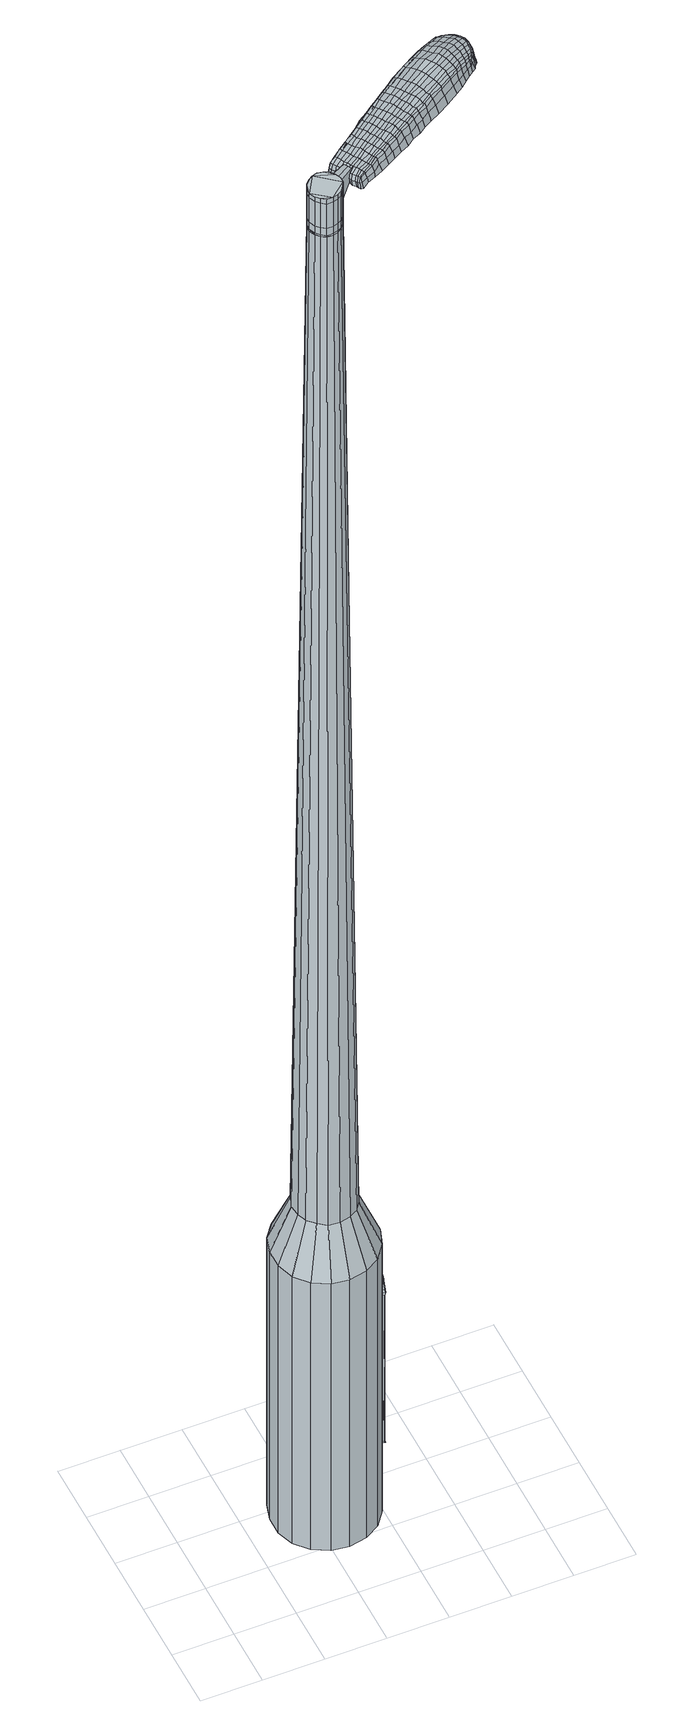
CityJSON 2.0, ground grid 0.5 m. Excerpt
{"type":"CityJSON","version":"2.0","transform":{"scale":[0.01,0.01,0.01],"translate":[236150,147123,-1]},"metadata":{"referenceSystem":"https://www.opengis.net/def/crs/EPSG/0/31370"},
"CityObjects":{
"object1":{"type":"GenericCityObject","attributes":{"cluster":447,"mean_distance_to_centroid":0.295,"new_centroid_x":236151.12,"new_centroid_y":147123.84,"mean_distance_to_camera":11.03,"H1":10.89,"H2":11.03,"Z_final":110.87,"cluster2":-1,"proj_x":236154.11,"proj_y":147128.76,"id_line":53761,"bearing_l":121.26,"distance":5.76,"orientation":"right","G_obj":31.26},"geometry":[{"type":"MultiSurface","lod":"2","boundaries":[[[0,1,2,3]],[[1,4,5,2]],[[4,6,7,5]],[[6,8,9,7]],[[8,10,11,9]],[[10,12,13,11]],[[12,14,15,13]],[[14,16,17,15]],[[16,18,19,17]],[[18,20,21,19]],[[20,22,23,21]],[[22,24,25,23]],[[24,26,27,25]],[[26,28,29,27]],[[28,30,31,29]],[[30,32,33,31]],[[32,34,35,33]],[[34,0,3,35]],[[36,37,38,39]],[[38,40,41,42]],[[41,43,42]],[[42,44,45,46]],[[45,47,46]],[[46,48,49,50]],[[49,51,50]],[[42,46,50,38]],[[50,52,39,38]],[[53,36,39]],[[2,5,7,35]],[[7,9,11,15]],[[11,13,15]],[[15,17,19,23]],[[19,21,23]],[[23,25,27,31]],[[27,29,31]],[[15,23,31,7]],[[31,33,35,7]],[[3,2,35]],[[1,0,54,55]],[[0,34,56,54]],[[34,32,57,56]],[[32,30,58,57]],[[30,28,59,58]],[[28,26,60,59]],[[26,24,61,60]],[[24,22,62,61]],[[22,20,63,62]],[[20,18,64,63]],[[18,16,65,64]],[[16,14,66,65]],[[14,12,67,66]],[[12,10,68,67]],[[10,8,69,68]],[[8,6,70,69]],[[6,4,71,70]],[[4,1,55,71]],[[55,54,72,73]],[[54,56,74,72]],[[56,57,75,74]],[[57,58,76,75]],[[58,59,77,76]],[[59,60,78,77]],[[60,61,79,78]],[[61,62,80,79]],[[62,63,81,80]],[[63,64,82,81]],[[64,65,83,82]],[[65,66,84,83]],[[66,67,85,84]],[[67,68,86,85]],[[68,69,87,86]],[[69,70,88,87]],[[70,71,89,88]],[[71,55,73,89]],[[90,91,92,93]],[[94,95,91,90]],[[96,97,95,94]],[[98,99,97,96]],[[100,101,99,98]],[[78,102,101,100]],[[103,104,102,78]],[[105,106,104,103]],[[107,108,106,105]],[[109,110,108,107]],[[83,111,110,109]],[[112,113,111,83]],[[85,114,113,112]],[[86,115,114,85]],[[116,117,115,86]],[[88,118,117,116]],[[119,120,118,88]],[[93,92,120,119]],[[121,122,123,124]],[[125,121,124,126]],[[127,125,126,128]],[[129,127,128,130]],[[131,129,130,132]],[[133,131,132,134]],[[135,133,134,136]],[[137,135,136,138]],[[139,137,138,140]],[[141,139,140,142]],[[143,141,142,144]],[[145,143,144,146]],[[147,145,146,148]],[[149,147,148,150]],[[151,149,150,152]],[[153,151,152,154]],[[73,72,90,93]],[[72,74,94,90]],[[74,75,96,94]],[[75,76,98,96]],[[76,77,100,98]],[[77,78,100]],[[79,103,78]],[[79,80,105,103]],[[80,81,107,105]],[[81,82,109,107]],[[82,83,109]],[[84,112,83]],[[84,85,112]],[[87,116,86]],[[87,88,116]],[[89,119,88]],[[89,73,93,119]],[[155,156,92,91]],[[156,157,120,92]],[[157,118,120]],[[158,117,118]],[[158,115,117]],[[159,113,114]],[[159,111,113]],[[160,110,111]],[[160,161,108,110]],[[161,162,106,108]],[[162,163,104,106]],[[163,102,104]],[[164,101,102]],[[164,165,99,101]],[[165,166,97,99]],[[166,167,95,97]],[[167,155,91,95]],[[39,52,153,168]],[[156,155,169,154]],[[53,39,168,122]],[[155,167,123,169]],[[36,53,122,121]],[[167,166,124,123]],[[37,36,121,125]],[[166,165,126,124]],[[38,37,125,127]],[[165,164,128,126]],[[40,38,127,129]],[[164,102,130,128]],[[41,40,129,131]],[[102,163,132,130]],[[43,41,131,133]],[[163,162,134,132]],[[42,43,133,135]],[[162,161,136,134]],[[44,42,135,137]],[[161,160,138,136]],[[45,44,137,139]],[[160,111,140,138]],[[47,45,139,141]],[[111,159,142,140]],[[46,47,141,143]],[[159,114,144,142]],[[48,46,143,145]],[[114,115,146,144]],[[49,48,145,147]],[[115,158,148,146]],[[51,49,147,149]],[[158,118,150,148]],[[50,51,149,151]],[[118,157,152,150]],[[52,50,151,153]],[[157,156,154,152]],[[153,154,170,171]],[[154,169,172,170]],[[169,123,173,172]],[[123,122,174,173]],[[122,168,175,174]],[[168,153,171,175]],[[176,177,178,179]],[[180,176,179,181]],[[176,180,182,183]],[[177,176,183,184]],[[185,186,187,188]],[[189,185,188,190]],[[185,189,191,192]],[[186,185,192,193]],[[194,195,196,197]],[[198,194,197,199]],[[194,198,200,201]],[[195,194,201,202]],[[203,204,205,206]],[[207,203,206,208]],[[203,207,209,210]],[[204,203,210,211]],[[212,213,214,215]],[[216,212,215,217]],[[212,216,218,219]],[[213,212,219,220]],[[221,222,223,224]],[[225,221,224,226]],[[221,225,227,228]],[[222,221,228,229]],[[230,231,232,233]],[[222,230,233,223]],[[230,222,229,234]],[[231,230,234,235]],[[236,237,238,239]],[[231,236,239,232]],[[236,231,235,240]],[[237,236,240,241]],[[242,180,181,243]],[[237,242,243,238]],[[242,237,241,244]],[[180,242,244,182]],[[245,246,247,248]],[[249,245,248,250]],[[245,249,251,252]],[[246,245,252,253]],[[254,255,256,257]],[[246,254,257,247]],[[254,246,253,258]],[[255,254,258,259]],[[260,261,262,263]],[[255,260,263,256]],[[260,255,259,264]],[[261,260,264,265]],[[266,267,268,269]],[[261,266,269,262]],[[266,261,265,270]],[[267,266,270,271]],[[272,177,184,273]],[[267,272,273,268]],[[272,267,271,274]],[[177,272,274,178]],[[275,276,277,278]],[[279,275,278,280]],[[275,279,281,282]],[[276,275,282,283]],[[284,285,286,287]],[[276,284,287,277]],[[284,276,283,288]],[[285,284,288,289]],[[290,291,292,293]],[[285,290,293,286]],[[290,285,289,294]],[[291,290,294,295]],[[296,189,190,297]],[[291,296,297,292]],[[296,291,295,298]],[[189,296,298,191]],[[299,300,301,302]],[[303,299,302,304]],[[299,303,305,306]],[[300,299,306,307]],[[308,309,310,311]],[[300,308,311,301]],[[308,300,307,312]],[[309,308,312,313]],[[314,315,316,317]],[[309,314,317,310]],[[314,309,313,318]],[[315,314,318,319]],[[320,321,322,323]],[[315,320,323,316]],[[320,315,319,324]],[[321,320,324,325]],[[326,186,193,327]],[[321,326,327,322]],[[326,321,325,328]],[[186,326,328,187]],[[329,215,214,330]],[[331,329,330,332]],[[329,331,333,334]],[[215,329,334,217]],[[335,331,332,336]],[[337,335,336,338]],[[335,337,339,340]],[[331,335,340,333]],[[341,337,338,342]],[[343,341,342,344]],[[341,343,345,346]],[[337,341,346,339]],[[347,343,344,348]],[[349,347,348,350]],[[347,349,351,352]],[[343,347,352,345]],[[353,349,350,354]],[[204,353,354,205]],[[353,204,211,355]],[[349,353,355,351]],[[356,357,202,201]],[[358,356,201,200]],[[356,358,359,360]],[[357,356,360,361]],[[362,363,361,360]],[[364,362,360,359]],[[362,364,365,366]],[[363,362,366,367]],[[368,369,367,366]],[[370,368,366,365]],[[368,370,371,372]],[[369,368,372,373]],[[374,375,373,372]],[[376,374,372,371]],[[374,376,209,207]],[[375,374,207,208]],[[377,378,379,380]],[[279,377,380,281]],[[377,279,280,381]],[[378,377,381,382]],[[383,198,199,384]],[[378,383,384,379]],[[383,378,382,385]],[[198,383,385,200]],[[386,387,388,389]],[[225,386,389,227]],[[386,225,226,390]],[[387,386,390,391]],[[392,393,394,395]],[[387,392,395,388]],[[392,387,391,396]],[[393,392,396,397]],[[398,195,202,399]],[[393,398,399,394]],[[398,393,397,400]],[[195,398,400,196]],[[401,402,403,404]],[[183,401,404,184]],[[401,183,182,405]],[[402,401,405,406]],[[407,408,409,410]],[[402,407,410,403]],[[407,402,406,411]],[[408,407,411,412]],[[413,206,205,414]],[[408,413,414,409]],[[413,408,412,415]],[[206,413,415,208]],[[416,417,418,419]],[[188,416,419,190]],[[416,188,187,420]],[[417,416,420,421]],[[422,210,209,423]],[[417,422,423,418]],[[422,417,421,424]],[[210,422,424,211]],[[425,426,427,428]],[[303,425,428,305]],[[425,303,304,429]],[[426,425,429,430]],[[431,216,217,432]],[[426,431,432,427]],[[431,426,430,433]],[[216,431,433,218]],[[434,435,436,437]],[[249,434,437,251]],[[434,249,250,438]],[[435,434,438,439]],[[440,441,442,443]],[[435,440,443,436]],[[440,435,439,444]],[[441,440,444,445]],[[446,213,220,447]],[[441,446,447,442]],[[446,441,445,448]],[[213,446,448,214]],[[449,450,439,438]],[[248,449,438,250]],[[449,248,247,451]],[[450,449,451,452]],[[453,454,445,444]],[[450,453,444,439]],[[453,450,452,455]],[[454,453,455,456]],[[457,330,214,448]],[[454,457,448,445]],[[457,454,456,458]],[[330,457,458,332]],[[459,460,461,462]],[[306,459,462,307]],[[459,306,305,428]],[[460,459,428,427]],[[463,334,333,464]],[[460,463,464,461]],[[463,460,427,432]],[[334,463,432,217]],[[465,466,452,451]],[[257,465,451,247]],[[465,257,256,467]],[[466,465,467,468]],[[469,470,456,455]],[[466,469,455,452]],[[469,466,468,471]],[[470,469,471,472]],[[473,336,332,458]],[[470,473,458,456]],[[473,470,472,474]],[[336,473,474,338]],[[475,476,477,478]],[[312,475,478,313]],[[475,312,307,462]],[[476,475,462,461]],[[479,340,339,480]],[[476,479,480,477]],[[479,476,461,464]],[[340,479,464,333]],[[481,482,468,467]],[[263,481,467,256]],[[481,263,262,483]],[[482,481,483,484]],[[485,486,472,471]],[[482,485,471,468]],[[485,482,484,487]],[[486,485,487,488]],[[489,342,338,474]],[[486,489,474,472]],[[489,486,488,490]],[[342,489,490,344]],[[491,492,493,494]],[[318,491,494,319]],[[491,318,313,478]],[[492,491,478,477]],[[495,346,345,496]],[[492,495,496,493]],[[495,492,477,480]],[[346,495,480,339]],[[497,498,484,483]],[[269,497,483,262]],[[497,269,268,499]],[[498,497,499,500]],[[501,502,488,487]],[[498,501,487,484]],[[501,498,500,503]],[[502,501,503,504]],[[505,348,344,490]],[[502,505,490,488]],[[505,502,504,506]],[[348,505,506,350]],[[507,508,509,510]],[[324,507,510,325]],[[507,324,319,494]],[[508,507,494,493]],[[511,352,351,512]],[[508,511,512,509]],[[511,508,493,496]],[[352,511,496,345]],[[513,514,500,499]],[[273,513,499,268]],[[513,273,184,404]],[[514,513,404,403]],[[515,516,504,503]],[[514,515,503,500]],[[515,514,403,410]],[[516,515,410,409]],[[517,354,350,506]],[[516,517,506,504]],[[517,516,409,414]],[[354,517,414,205]],[[518,519,421,420]],[[328,518,420,187]],[[518,328,325,510]],[[519,518,510,509]],[[520,355,211,424]],[[519,520,424,421]],[[520,519,509,512]],[[355,520,512,351]],[[521,522,382,381]],[[278,521,381,280]],[[521,278,277,523]],[[522,521,523,524]],[[525,358,200,385]],[[522,525,385,382]],[[525,522,524,526]],[[358,525,526,359]],[[527,528,529,530]],[[228,527,530,229]],[[527,228,227,389]],[[528,527,389,388]],[[531,532,533,534]],[[528,531,534,529]],[[531,528,388,395]],[[532,531,395,394]],[[535,357,361,536]],[[532,535,536,533]],[[535,532,394,399]],[[357,535,399,202]],[[537,538,524,523]],[[287,537,523,277]],[[537,287,286,539]],[[538,537,539,540]],[[541,364,359,526]],[[538,541,526,524]],[[541,538,540,542]],[[364,541,542,365]],[[543,544,545,546]],[[234,543,546,235]],[[543,234,229,530]],[[544,543,530,529]],[[547,548,549,550]],[[544,547,550,545]],[[547,544,529,534]],[[548,547,534,533]],[[551,363,367,552]],[[548,551,552,549]],[[551,548,533,536]],[[363,551,536,361]],[[553,554,540,539]],[[293,553,539,286]],[[553,293,292,555]],[[554,553,555,556]],[[557,370,365,542]],[[554,557,542,540]],[[557,554,556,558]],[[370,557,558,371]],[[559,560,561,562]],[[240,559,562,241]],[[559,240,235,546]],[[560,559,546,545]],[[563,564,565,566]],[[560,563,566,561]],[[563,560,545,550]],[[564,563,550,549]],[[567,369,373,568]],[[564,567,568,565]],[[567,564,549,552]],[[369,567,552,367]],[[569,570,556,555]],[[297,569,555,292]],[[569,297,190,419]],[[570,569,419,418]],[[571,376,371,558]],[[570,571,558,556]],[[571,570,418,423]],[[376,571,423,209]],[[572,573,406,405]],[[244,572,405,182]],[[572,244,241,562]],[[573,572,562,561]],[[574,575,412,411]],[[573,574,411,406]],[[574,573,561,566]],[[575,574,566,565]],[[576,375,208,415]],[[575,576,415,412]],[[576,575,565,568]],[[375,576,568,373]],[[577,578,579,580]],[[580,579,581,582]],[[583,581,579,584]],[[584,579,578,585]],[[586,587,588,589]],[[589,588,590,591]],[[592,590,588,593]],[[593,588,587,594]],[[595,596,597,598]],[[598,597,599,600]],[[601,599,597,602]],[[602,597,596,603]],[[604,605,606,607]],[[607,606,608,609]],[[610,608,606,611]],[[611,606,605,612]],[[613,614,615,616]],[[616,615,617,618]],[[619,617,615,620]],[[620,615,614,621]],[[622,623,624,625]],[[625,624,626,627]],[[628,626,624,629]],[[629,624,623,630]],[[631,632,633,634]],[[634,633,623,622]],[[630,623,633,635]],[[635,633,632,636]],[[637,638,639,640]],[[640,639,632,631]],[[636,632,639,641]],[[641,639,638,642]],[[582,581,643,644]],[[644,643,638,637]],[[642,638,643,645]],[[645,643,581,583]],[[646,647,648,649]],[[649,648,650,651]],[[652,650,648,653]],[[653,648,647,654]],[[655,656,657,658]],[[658,657,647,646]],[[654,647,657,659]],[[659,657,656,660]],[[661,662,663,664]],[[664,663,656,655]],[[660,656,663,665]],[[665,663,662,666]],[[667,668,669,670]],[[670,669,662,661]],[[666,662,669,671]],[[671,669,668,672]],[[585,578,673,674]],[[674,673,668,667]],[[672,668,673,675]],[[675,673,578,577]],[[676,677,678,679]],[[679,678,680,681]],[[682,680,678,683]],[[683,678,677,684]],[[685,686,687,688]],[[688,687,677,676]],[[684,677,687,689]],[[689,687,686,690]],[[691,692,693,694]],[[694,693,686,685]],[[690,686,693,695]],[[695,693,692,696]],[[591,590,697,698]],[[698,697,692,691]],[[696,692,697,699]],[[699,697,590,592]],[[700,701,702,703]],[[703,702,704,705]],[[706,704,702,707]],[[707,702,701,708]],[[709,710,711,712]],[[712,711,701,700]],[[708,701,711,713]],[[713,711,710,714]],[[715,716,717,718]],[[718,717,710,709]],[[714,710,717,719]],[[719,717,716,720]],[[721,722,723,724]],[[724,723,716,715]],[[720,716,723,725]],[[725,723,722,726]],[[594,587,727,728]],[[728,727,722,721]],[[726,722,727,729]],[[729,727,587,586]],[[613,616,730,731]],[[731,730,732,733]],[[734,732,730,174]],[[174,730,616,618]],[[733,732,735,736]],[[736,735,737,738]],[[739,737,735,740]],[[740,735,732,734]],[[738,737,741,742]],[[742,741,743,744]],[[745,743,741,746]],[[746,741,737,739]],[[744,743,747,748]],[[748,747,749,750]],[[751,749,747,752]],[[752,747,743,745]],[[750,749,753,754]],[[754,753,605,604]],[[612,605,753,755]],[[755,753,749,751]],[[603,756,757,602]],[[602,757,758,601]],[[759,758,757,760]],[[760,757,756,761]],[[761,762,763,760]],[[760,763,764,759]],[[765,764,763,766]],[[766,763,762,767]],[[767,768,769,766]],[[766,769,770,765]],[[771,770,769,772]],[[772,769,768,773]],[[773,774,775,772]],[[772,775,776,771]],[[610,776,775,608]],[[608,775,774,609]],[[777,778,779,780]],[[780,779,680,682]],[[681,680,779,781]],[[781,779,778,782]],[[600,599,783,784]],[[784,783,778,777]],[[782,778,783,785]],[[785,783,599,601]],[[786,787,788,789]],[[789,788,626,628]],[[627,626,788,790]],[[790,788,787,791]],[[792,793,794,795]],[[795,794,787,786]],[[791,787,794,796]],[[796,794,793,797]],[[603,596,798,799]],[[799,798,793,792]],[[797,793,798,800]],[[800,798,596,595]],[[801,802,803,804]],[[804,803,584,585]],[[583,584,803,805]],[[805,803,802,806]],[[807,808,809,810]],[[810,809,802,801]],[[806,802,809,811]],[[811,809,808,812]],[[604,607,813,814]],[[814,813,808,807]],[[812,808,813,815]],[[815,813,607,609]],[[816,817,818,819]],[[819,818,589,591]],[[586,589,818,820]],[[820,818,817,821]],[[610,611,822,823]],[[823,822,817,816]],[[821,817,822,824]],[[824,822,611,612]],[[825,826,827,828]],[[828,827,704,706]],[[705,704,827,829]],[[829,827,826,830]],[[618,617,831,832]],[[832,831,826,825]],[[830,826,831,833]],[[833,831,617,619]],[[834,835,836,837]],[[837,836,650,652]],[[651,650,836,838]],[[838,836,835,839]],[[840,841,842,843]],[[843,842,835,834]],[[839,835,842,844]],[[844,842,841,845]],[[621,614,846,847]],[[847,846,841,840]],[[845,841,846,848]],[[848,846,614,613]],[[839,849,838]],[[838,849,649,651]],[[646,649,849,850]],[[850,849,851]],[[845,852,853,844]],[[844,853,849,839]],[[851,849,853,854]],[[854,853,852,855]],[[613,731,171,848]],[[848,171,852,845]],[[855,852,171,856]],[[856,171,731,733]],[[857,858,859,860]],[[860,859,707,708]],[[706,707,859,828]],[[828,859,858,825]],[[734,174,861,862]],[[862,861,858,857]],[[825,858,861,832]],[[832,861,174,618]],[[851,863,864,850]],[[850,864,658,646]],[[655,658,864,865]],[[865,864,863,866]],[[855,867,868,854]],[[854,868,863,851]],[[866,863,868,869]],[[869,868,867,870]],[[733,736,871,856]],[[856,871,867,855]],[[870,867,871,872]],[[872,871,736,738]],[[873,874,875,876]],[[876,875,713,714]],[[708,713,875,860]],[[860,875,874,857]],[[739,740,877,878]],[[878,877,874,873]],[[857,874,877,862]],[[862,877,740,734]],[[866,879,880,865]],[[865,880,664,655]],[[661,664,880,881]],[[881,880,879,882]],[[870,883,884,869]],[[869,884,879,866]],[[882,879,884,885]],[[885,884,883,886]],[[738,742,887,872]],[[872,887,883,870]],[[886,883,887,888]],[[888,887,742,744]],[[889,890,891,892]],[[892,891,719,720]],[[714,719,891,876]],[[876,891,890,873]],[[745,746,893,894]],[[894,893,890,889]],[[873,890,893,878]],[[878,893,746,739]],[[882,895,896,881]],[[881,896,670,661]],[[667,670,896,897]],[[897,896,895,898]],[[886,899,900,885]],[[885,900,895,882]],[[898,895,900,901]],[[901,900,899,902]],[[744,748,903,888]],[[888,903,899,886]],[[902,899,903,904]],[[904,903,748,750]],[[905,906,907,908]],[[908,907,725,726]],[[720,725,907,892]],[[892,907,906,889]],[[751,752,909,910]],[[910,909,906,905]],[[889,906,909,894]],[[894,909,752,745]],[[898,911,912,897]],[[897,912,674,667]],[[585,674,912,804]],[[804,912,911,801]],[[902,913,914,901]],[[901,914,911,898]],[[801,911,914,810]],[[810,914,913,807]],[[750,754,915,904]],[[904,915,913,902]],[[807,913,915,814]],[[814,915,754,604]],[[821,916,917,820]],[[820,917,729,586]],[[726,729,917,908]],[[908,917,916,905]],[[612,755,918,824]],[[824,918,916,821]],[[905,916,918,910]],[[910,918,755,751]],[[782,919,920,781]],[[781,920,679,681]],[[676,679,920,921]],[[921,920,919,922]],[[601,758,923,785]],[[785,923,919,782]],[[922,919,923,924]],[[924,923,758,759]],[[925,926,927,928]],[[928,927,629,630]],[[628,629,927,789]],[[789,927,926,786]],[[929,930,931,932]],[[932,931,926,925]],[[786,926,931,795]],[[795,931,930,792]],[[761,756,933,934]],[[934,933,930,929]],[[792,930,933,799]],[[799,933,756,603]],[[922,935,936,921]],[[921,936,688,676]],[[685,688,936,937]],[[937,936,935,938]],[[759,764,939,924]],[[924,939,935,922]],[[938,935,939,940]],[[940,939,764,765]],[[941,942,943,944]],[[944,943,635,636]],[[630,635,943,928]],[[928,943,942,925]],[[945,946,947,948]],[[948,947,942,941]],[[925,942,947,932]],[[932,947,946,929]],[[767,762,949,950]],[[950,949,946,945]],[[929,946,949,934]],[[934,949,762,761]],[[938,951,952,937]],[[937,952,694,685]],[[691,694,952,953]],[[953,952,951,954]],[[765,770,955,940]],[[940,955,951,938]],[[954,951,955,956]],[[956,955,770,771]],[[957,958,959,960]],[[960,959,641,642]],[[636,641,959,944]],[[944,959,958,941]],[[961,962,963,964]],[[964,963,958,957]],[[941,958,963,948]],[[948,963,962,945]],[[773,768,965,966]],[[966,965,962,961]],[[945,962,965,950]],[[950,965,768,767]],[[954,967,968,953]],[[953,968,698,691]],[[591,698,968,819]],[[819,968,967,816]],[[771,776,969,956]],[[956,969,967,954]],[[816,967,969,823]],[[823,969,776,610]],[[806,970,971,805]],[[805,971,645,583]],[[642,645,971,960]],[[960,971,970,957]],[[812,972,973,811]],[[811,973,970,806]],[[957,970,973,964]],[[964,973,972,961]],[[609,774,974,815]],[[815,974,972,812]],[[961,972,974,966]],[[966,974,774,773]],[[577,580,179,178]],[[580,582,181,179]],[[592,593,192,191]],[[593,594,193,192]],[[595,598,197,196]],[[598,600,199,197]],[[619,620,219,218]],[[620,621,220,219]],[[622,625,224,223]],[[625,627,226,224]],[[631,634,233,232]],[[634,622,223,233]],[[637,640,239,238]],[[640,631,232,239]],[[582,644,243,181]],[[644,637,238,243]],[[652,653,252,251]],[[653,654,253,252]],[[654,659,258,253]],[[659,660,259,258]],[[660,665,264,259]],[[665,666,265,264]],[[666,671,270,265]],[[671,672,271,270]],[[672,675,274,271]],[[675,577,178,274]],[[682,683,282,281]],[[683,684,283,282]],[[684,689,288,283]],[[689,690,289,288]],[[690,695,294,289]],[[695,696,295,294]],[[696,699,298,295]],[[699,592,191,298]],[[700,703,302,301]],[[703,705,304,302]],[[709,712,311,310]],[[712,700,301,311]],[[715,718,317,316]],[[718,709,310,317]],[[721,724,323,322]],[[724,715,316,323]],[[594,728,327,193]],[[728,721,322,327]],[[777,780,380,379]],[[780,682,281,380]],[[600,784,384,199]],[[784,777,379,384]],[[627,790,390,226]],[[790,791,391,390]],[[791,796,396,391]],[[796,797,397,396]],[[797,800,400,397]],[[800,595,196,400]],[[705,829,429,304]],[[829,830,430,429]],[[830,833,433,430]],[[833,619,218,433]],[[834,837,437,436]],[[837,652,251,437]],[[840,843,443,442]],[[843,834,436,443]],[[621,847,447,220]],[[847,840,442,447]],[[975,976,977,978]],[[979,980,978,977]],[[981,982,983,984]],[[985,986,987,988]],[[976,989,990,977]],[[991,979,977,990]],[[992,981,984,993]],[[994,995,986,985]],[[989,996,997,990]],[[997,998,991,990]],[[999,992,993,1000]],[[1001,995,994,1002]],[[996,1003,1004,997]],[[1004,1005,998,997]],[[1006,999,1000,1007]],[[1008,1001,1002,1009]],[[1010,1011,1012,1013]],[[1014,1015,1011,1010]],[[1014,1016,1017,1015]],[[1016,1018,1019,1017]],[[1020,1021,1022,1023]],[[1024,1025,1021,1020]],[[1026,1027,1025,1024]],[[1028,1029,1027,1026]],[[1023,1012,1011,1020]],[[1020,1011,1015,1024]],[[1015,1017,1026,1024]],[[1017,1019,1028,1026]],[[984,983,980,979]],[[993,984,979,991]],[[998,1000,993,991]],[[1005,1007,1000,998]],[[985,988,982,981]],[[994,985,981,992]],[[1002,994,992,999]],[[1009,1002,999,1006]],[[986,1010,1013,987]],[[995,1014,1010,986]],[[1016,1014,995,1001]],[[1018,1016,1001,1008]],[[1030,1031,1032,1033]],[[1032,1034,1035,1036]],[[1032,1036,1037,1038]],[[1032,1038,1033]],[[1039,1030,1033,1040]],[[1041,1040,1033,1042]],[[1043,1042,1033]],[[1044,1032,1031,1045]],[[1046,1044,1045,1047]],[[1048,1046,1047,1049]],[[1050,1048,1049,1051]],[[1052,1050,1051,1053]],[[1053,1054,1055,1056]],[[1053,1056,1057,1058]],[[1053,1058,1059,1060]],[[1059,1061,1062,1063]],[[1059,1063,1064,1065]],[[1059,1065,1060]],[[1053,1060,1052]],[[1066,1067,1031,1030]],[[1068,1069,1034,1032]],[[1070,1071,1043,1033]],[[1067,1072,1045,1031]],[[1073,1068,1032,1044]],[[1072,1074,1047,1045]],[[1075,1073,1044,1046]],[[1074,1076,1049,1047]],[[1077,1075,1046,1048]],[[1076,1078,1051,1049]],[[1079,1077,1048,1050]],[[1078,1080,1053,1051]],[[1081,1079,1050,1052]],[[1080,1082,1054,1053]],[[1083,1084,1061,1059]],[[1085,1081,1052,1060]],[[1055,1054,1082,1086]],[[1056,1055,1086,1087]],[[1057,1056,1087,1088]],[[1058,1057,1088,1089]],[[1059,1058,1089,1083]],[[1090,1066,1030,1039]],[[1091,1090,1039,1040]],[[1092,1091,1040,1041]],[[1093,1092,1041,1042]],[[1071,1093,1042,1043]],[[1035,1034,1069,1094]],[[1062,1061,1084,1095]],[[1036,1035,1094,1096]],[[1037,1036,1096,1097]],[[1038,1037,1097,1098]],[[1033,1038,1098,1070]],[[1063,1062,1095,1099]],[[1064,1063,1099,1100]],[[1065,1064,1100,1101]],[[1060,1065,1101,1085]]]}]}
},
"vertices":[
[149,108,384],[154,94,384],[154,94,96],[149,108,96],[154,80,384],[154,80,96],[149,66,384],[149,66,96],[140,54,384],[140,54,96],[128,47,384],[128,47,96],[113,44,384],[113,44,96],[99,46,384],[99,46,96],[86,53,384],[86,53,96],[76,64,384],[76,64,96],[71,78,384],[71,78,96],[71,93,384],[71,93,96],[75,107,384],[75,107,96],[84,118,384],[84,118,96],[97,126,384],[97,126,96],[111,129,384],[111,129,96],[126,126,384],[126,126,96],[139,119,384],[139,119,96],[117,99,1524],[112,100,1524],[108,99,1524],[124,93,1524],[104,96,1524],[101,93,1524],[99,84,1524],[99,88,1524],[101,79,1524],[104,76,1524],[113,73,1524],[108,73,1524],[117,74,1524],[121,76,1524],[126,84,1524],[124,80,1524],[126,89,1524],[121,97,1524],[134,99,429],[137,91,429],[128,106,429],[120,110,429],[112,111,429],[103,110,429],[96,105,429],[90,98,429],[87,90,429],[88,81,429],[91,73,429],[97,67,429],[104,62,429],[113,61,429],[122,63,429],[129,67,429],[134,74,429],[137,82,429],[124,93,1483],[126,89,1483],[121,97,1483],[117,99,1483],[112,100,1483],[108,99,1483],[104,96,1483],[101,93,1483],[99,88,1483],[99,84,1483],[101,79,1483],[104,76,1483],[108,73,1483],[113,73,1483],[117,74,1483],[121,76,1483],[124,80,1483],[126,84,1483],[123,93,1483],[123,93,1485],[125,89,1485],[125,89,1483],[120,96,1483],[120,96,1485],[117,98,1483],[117,98,1485],[112,99,1483],[112,99,1485],[108,98,1483],[108,98,1485],[104,96,1485],[101,92,1483],[101,92,1485],[100,88,1483],[100,88,1485],[100,84,1483],[100,84,1485],[101,80,1483],[101,80,1485],[104,76,1485],[108,74,1483],[108,74,1485],[113,73,1485],[117,74,1485],[121,77,1483],[121,77,1485],[124,80,1485],[125,84,1483],[125,84,1485],[117,99,1519],[121,97,1519],[121,97,1493],[117,99,1493],[112,100,1519],[112,100,1493],[108,99,1519],[108,99,1493],[104,96,1519],[104,96,1493],[101,93,1519],[101,93,1493],[99,88,1519],[99,88,1493],[99,84,1519],[99,84,1493],[101,79,1519],[101,79,1493],[104,76,1519],[104,76,1493],[108,73,1519],[108,73,1493],[113,73,1519],[113,73,1493],[117,74,1519],[117,74,1493],[121,76,1519],[121,76,1493],[124,80,1519],[124,80,1493],[126,84,1519],[126,84,1493],[126,89,1519],[126,89,1493],[124,93,1485],[126,89,1485],[126,84,1485],[121,76,1485],[108,73,1485],[101,79,1485],[99,84,1485],[99,88,1485],[101,93,1485],[108,99,1485],[112,100,1485],[117,99,1485],[121,97,1485],[124,93,1519],[124,93,1493],[142,100,1513],[142,100,1518],[140,103,1513],[138,106,1513],[138,106,1518],[140,103,1518],[213,125,1519],[207,121,1518],[209,121,1509],[215,124,1510],[221,129,1519],[223,128,1510],[219,130,1526],[212,125,1525],[205,122,1525],[194,158,1519],[188,154,1518],[188,152,1525],[194,156,1525],[201,162,1519],[201,161,1526],[201,164,1510],[194,160,1510],[188,156,1509],[265,181,1519],[267,178,1519],[268,178,1513],[266,181,1513],[262,184,1519],[263,184,1513],[261,183,1524],[264,180,1524],[266,177,1524],[202,142,1530],[196,138,1529],[197,136,1529],[204,139,1530],[210,147,1531],[212,144,1531],[208,150,1530],[200,145,1530],[194,142,1529],[133,100,1512],[135,98,1512],[136,99,1517],[134,101,1517],[132,103,1512],[133,103,1517],[132,103,1506],[134,101,1506],[135,98,1506],[263,157,1519],[261,154,1519],[262,154,1512],[265,156,1512],[265,158,1518],[266,158,1512],[264,159,1522],[262,157,1523],[260,155,1524],[257,152,1519],[252,148,1519],[254,148,1512],[258,151,1512],[256,152,1524],[251,149,1525],[247,145,1519],[241,141,1519],[243,140,1511],[249,144,1511],[246,146,1526],[239,142,1526],[231,135,1519],[233,134,1510],[229,136,1526],[148,90,1513],[155,93,1513],[154,94,1518],[147,91,1517],[143,88,1512],[143,89,1516],[144,87,1506],[149,90,1507],[156,93,1507],[161,97,1514],[168,100,1515],[167,101,1520],[160,98,1519],[163,96,1507],[170,100,1507],[175,104,1515],[181,107,1516],[180,108,1522],[173,105,1521],[176,103,1508],[183,107,1508],[188,111,1517],[194,114,1517],[193,115,1524],[186,112,1523],[190,110,1508],[196,114,1509],[201,118,1518],[199,119,1524],[203,117,1509],[245,187,1519],[242,186,1519],[243,185,1524],[246,186,1523],[248,188,1518],[248,187,1522],[248,190,1512],[246,189,1512],[242,188,1512],[238,184,1519],[233,181,1519],[233,180,1525],[238,183,1524],[238,186,1512],[233,183,1512],[228,179,1519],[221,175,1519],[221,173,1526],[228,177,1526],[228,180,1511],[221,177,1511],[211,169,1519],[211,167,1526],[211,171,1510],[133,116,1513],[139,120,1513],[139,122,1507],[133,117,1507],[128,112,1512],[128,114,1506],[129,112,1516],[133,115,1517],[139,119,1518],[145,125,1514],[151,129,1515],[151,130,1507],[145,126,1507],[145,123,1519],[151,127,1520],[157,133,1515],[163,137,1516],[164,139,1508],[158,135,1508],[157,131,1521],[163,136,1522],[170,141,1517],[176,146,1517],[176,148,1509],[170,143,1508],[170,140,1523],[176,144,1524],[182,150,1518],[182,152,1509],[182,148,1524],[139,104,1519],[140,101,1519],[145,107,1520],[147,105,1520],[144,110,1520],[137,106,1519],[152,111,1522],[153,109,1522],[158,115,1523],[159,113,1523],[156,118,1523],[150,114,1521],[164,119,1524],[166,117,1524],[171,123,1525],[172,120,1525],[169,126,1525],[163,122,1524],[177,127,1526],[178,124,1526],[183,131,1527],[185,128,1527],[181,134,1527],[175,130,1526],[190,135,1528],[191,132,1528],[188,138,1528],[261,178,1527],[263,175,1527],[259,181,1526],[255,179,1527],[258,176,1528],[259,173,1528],[252,173,1529],[254,170,1529],[249,176,1528],[243,172,1530],[246,169,1530],[248,166,1530],[240,165,1531],[241,162,1531],[237,168,1530],[229,164,1531],[232,160,1531],[234,157,1531],[221,154,1531],[223,151,1531],[219,157,1531],[250,188,1518],[253,188,1519],[253,189,1513],[250,190,1513],[249,187,1523],[252,187,1523],[258,186,1519],[258,187,1513],[257,185,1524],[266,160,1518],[267,163,1518],[266,163,1523],[265,160,1523],[268,160,1513],[269,163,1513],[268,166,1519],[269,170,1519],[267,170,1524],[267,166,1523],[269,166,1513],[270,170,1513],[268,174,1519],[267,173,1524],[269,174,1513],[211,127,1528],[210,128,1528],[204,125,1528],[204,123,1527],[218,131,1528],[218,133,1529],[209,131,1529],[207,134,1530],[201,130,1529],[202,127,1528],[216,135,1529],[215,138,1530],[205,137,1530],[199,133,1529],[213,141,1531],[194,154,1528],[195,152,1529],[203,157,1529],[201,159,1528],[188,150,1527],[189,149,1528],[198,149,1529],[205,154,1530],[192,145,1528],[127,111,1512],[128,109,1512],[129,109,1517],[128,111,1517],[127,112,1506],[128,110,1506],[130,106,1512],[131,106,1517],[130,107,1506],[141,88,1512],[140,89,1512],[141,89,1506],[142,87,1506],[142,89,1517],[141,90,1517],[139,91,1512],[137,93,1512],[138,93,1506],[140,91,1506],[140,92,1517],[138,94,1517],[136,96,1512],[137,96,1506],[137,96,1517],[146,91,1519],[145,93,1519],[153,95,1520],[152,96,1520],[144,95,1519],[143,97,1519],[151,98,1520],[149,101,1520],[141,99,1519],[148,103,1520],[133,113,1519],[134,112,1519],[140,116,1520],[139,118,1520],[136,109,1519],[142,113,1520],[159,99,1521],[158,100,1521],[166,102,1522],[165,104,1522],[157,102,1521],[156,104,1521],[164,106,1522],[162,108,1523],[154,107,1522],[161,110,1523],[145,122,1521],[146,120,1521],[153,124,1522],[152,126,1522],[148,117,1521],[154,121,1522],[172,106,1523],[171,107,1523],[179,109,1524],[178,111,1524],[170,109,1523],[169,112,1524],[177,113,1525],[175,116,1525],[167,114,1524],[174,118,1525],[158,130,1523],[159,128,1523],[165,132,1524],[164,134,1524],[161,125,1524],[167,129,1525],[185,113,1525],[184,114,1525],[192,116,1526],[191,118,1526],[183,117,1526],[182,119,1526],[189,120,1527],[188,123,1527],[180,122,1526],[186,125,1527],[170,138,1525],[171,136,1525],[177,140,1526],[176,142,1526],[173,133,1526],[179,137,1527],[198,120,1527],[197,121,1527],[196,124,1527],[194,126,1528],[193,129,1528],[182,146,1527],[183,145,1527],[185,141,1528],[247,186,1525],[250,185,1525],[244,184,1526],[247,184,1526],[254,184,1526],[251,182,1527],[263,159,1525],[264,161,1525],[261,159,1526],[260,157,1525],[265,165,1525],[265,168,1526],[261,166,1527],[261,162,1526],[265,172,1526],[261,169,1527],[239,182,1526],[242,181,1527],[234,179,1527],[236,178,1528],[246,179,1528],[240,175,1529],[256,154,1526],[256,156,1527],[251,153,1528],[251,151,1527],[256,159,1527],[256,163,1528],[250,159,1529],[251,156,1528],[255,166,1528],[249,162,1530],[229,176,1528],[231,175,1529],[222,172,1528],[223,170,1529],[234,172,1529],[226,167,1530],[246,147,1528],[246,149,1528],[238,145,1529],[239,143,1528],[245,152,1529],[244,155,1530],[237,151,1530],[238,148,1530],[243,159,1530],[235,154,1531],[212,166,1529],[213,164,1529],[216,161,1530],[229,137,1528],[228,139,1529],[227,141,1530],[226,144,1530],[224,148,1531],[208,122,1509],[206,123,1518],[212,126,1518],[214,126,1509],[220,131,1519],[222,130,1510],[218,131,1525],[211,127,1525],[205,124,1525],[189,150,1525],[189,152,1518],[195,156,1518],[195,154,1525],[202,161,1519],[202,159,1525],[202,163,1510],[195,158,1509],[189,154,1509],[266,177,1513],[265,177,1519],[264,179,1519],[264,180,1513],[261,182,1519],[262,183,1513],[260,181,1524],[262,179,1524],[264,176,1524],[198,136,1528],[196,139,1528],[202,142,1529],[204,140,1529],[210,147,1529],[212,144,1529],[208,150,1529],[201,145,1529],[194,142,1528],[137,100,1516],[136,99,1512],[135,101,1512],[136,102,1516],[134,104,1512],[134,104,1516],[134,105,1506],[136,102,1506],[137,99,1506],[261,155,1512],[259,156,1519],[262,158,1518],[263,157,1512],[263,159,1518],[265,159,1512],[262,160,1522],[261,159,1523],[258,157,1523],[253,149,1512],[251,150,1519],[256,153,1519],[257,152,1512],[255,154,1524],[250,151,1525],[242,142,1511],[240,142,1519],[246,147,1519],[248,146,1511],[245,147,1525],[238,143,1526],[230,136,1519],[232,136,1510],[228,137,1526],[153,96,1518],[154,95,1513],[147,92,1513],[146,92,1517],[143,90,1512],[143,91,1515],[144,89,1506],[149,91,1506],[155,95,1507],[166,103,1520],[167,102,1514],[161,99,1514],[159,99,1519],[162,98,1507],[169,102,1507],[179,110,1522],[180,109,1516],[174,106,1515],[173,106,1521],[176,105,1508],[182,109,1508],[192,117,1523],[193,116,1517],[187,113,1516],[186,113,1522],[189,112,1508],[195,115,1508],[200,120,1517],[198,120,1524],[202,119,1509],[243,183,1523],[243,184,1519],[246,186,1518],[246,184,1523],[248,186,1518],[248,185,1522],[248,188,1512],[246,187,1512],[243,186,1512],[234,178,1525],[234,180,1519],[239,182,1519],[239,181,1524],[239,184,1512],[234,181,1512],[222,171,1526],[222,173,1519],[228,177,1519],[229,175,1525],[229,179,1511],[222,175,1511],[212,167,1519],[212,165,1526],[212,169,1510],[140,120,1507],[140,119,1513],[134,114,1513],[134,116,1506],[130,111,1512],[130,113,1506],[131,111,1515],[134,113,1517],[140,117,1518],[153,129,1507],[152,127,1514],[146,123,1514],[146,125,1507],[146,122,1519],[152,126,1520],[165,138,1508],[165,136,1516],[158,131,1515],[159,133,1508],[158,130,1521],[165,134,1522],[177,146,1508],[177,144,1517],[171,140,1516],[171,142,1508],[171,138,1522],[177,142,1523],[183,148,1517],[183,150,1509],[183,146,1524],[140,104,1518],[141,102,1518],[146,108,1519],[147,106,1519],[144,110,1519],[152,112,1520],[153,109,1520],[158,116,1521],[160,113,1521],[157,118,1521],[151,114,1520],[165,119,1523],[166,117,1523],[171,123,1524],[173,121,1524],[170,126,1524],[163,122,1523],[177,127,1525],[179,125,1525],[184,131,1526],[185,128,1526],[182,134,1526],[176,130,1525],[190,135,1527],[192,132,1527],[188,138,1527],[262,175,1526],[260,178,1526],[258,180,1525],[254,178,1526],[257,176,1526],[259,173,1526],[253,169,1528],[252,172,1528],[249,175,1527],[243,172,1528],[245,169,1529],[247,166,1529],[241,162,1530],[239,165,1530],[237,168,1529],[230,163,1530],[232,160,1530],[234,157,1530],[223,151,1530],[221,154,1530],[219,157,1530],[253,187,1513],[252,186,1518],[250,186,1518],[250,188,1512],[249,185,1523],[252,185,1523],[257,184,1519],[257,185,1513],[256,183,1523],[264,163,1523],[265,163,1518],[264,161,1518],[263,161,1523],[266,160,1512],[266,163,1512],[265,170,1523],[267,170,1519],[266,166,1519],[265,166,1523],[267,166,1513],[267,170,1513],[266,173,1519],[265,173,1524],[267,174,1513],[204,126,1527],[210,129,1527],[210,128,1527],[204,125,1526],[218,132,1527],[217,133,1528],[201,131,1528],[207,134,1528],[209,131,1528],[202,128,1527],[216,136,1528],[215,139,1529],[206,137,1529],[199,133,1528],[213,141,1529],[203,157,1528],[196,152,1527],[195,153,1527],[202,158,1527],[189,150,1526],[190,148,1527],[198,149,1528],[206,154,1528],[192,145,1527],[131,110,1516],[130,110,1512],[129,111,1512],[130,111,1516],[129,112,1506],[130,111,1506],[132,107,1512],[133,107,1516],[132,108,1506],[143,90,1506],[142,90,1512],[142,89,1512],[143,89,1506],[142,90,1516],[142,91,1516],[140,95,1506],[139,95,1512],[141,92,1512],[142,92,1506],[141,93,1516],[140,95,1516],[138,97,1512],[139,97,1506],[139,97,1516],[146,93,1518],[153,96,1519],[152,97,1519],[144,98,1518],[145,95,1518],[151,99,1519],[150,101,1519],[148,103,1519],[141,116,1519],[135,112,1518],[134,113,1518],[140,117,1519],[136,109,1518],[142,113,1519],[159,101,1520],[159,100,1520],[166,103,1521],[165,104,1521],[156,105,1520],[158,103,1520],[164,106,1521],[163,109,1521],[155,107,1520],[161,111,1521],[153,124,1521],[147,120,1520],[146,121,1520],[153,125,1521],[149,117,1520],[155,121,1521],[172,108,1522],[172,107,1522],[179,111,1523],[178,111,1523],[169,112,1522],[170,110,1522],[177,114,1523],[175,116,1524],[168,115,1523],[174,118,1524],[166,132,1523],[159,128,1522],[159,129,1522],[165,133,1523],[161,125,1522],[167,129,1523],[185,115,1524],[185,114,1524],[191,118,1525],[191,119,1525],[182,120,1525],[183,117,1524],[190,121,1525],[188,123,1526],[180,122,1525],[187,126,1526],[178,140,1525],[172,136,1524],[171,137,1524],[177,142,1525],[174,133,1524],[180,137,1525],[197,122,1526],[198,121,1526],[195,127,1527],[196,124,1526],[193,130,1527],[184,144,1526],[183,146,1526],[186,141,1526],[250,184,1524],[247,184,1524],[244,183,1525],[247,182,1525],[254,182,1525],[250,181,1525],[260,160,1525],[262,162,1524],[261,160,1524],[259,158,1525],[260,166,1526],[263,168,1525],[263,165,1524],[260,163,1525],[263,172,1525],[260,169,1526],[242,180,1526],[240,180,1526],[235,178,1526],[236,177,1527],[245,178,1526],[240,175,1527],[250,153,1527],[255,157,1526],[255,155,1526],[250,152,1526],[250,159,1528],[255,163,1527],[255,160,1526],[250,156,1527],[255,166,1527],[249,162,1528],[231,174,1527],[229,175,1527],[222,171,1527],[224,170,1528],[234,171,1528],[227,167,1529],[238,145,1528],[245,150,1527],[245,148,1527],[238,144,1527],[236,151,1529],[244,156,1529],[244,152,1528],[237,148,1528],[243,159,1529],[235,154,1530],[214,163,1528],[212,164,1528],[216,160,1529],[228,139,1528],[228,138,1528],[226,145,1529],[227,142,1529],[224,148,1530],[144,89,1508],[140,95,1508],[168,111,1509],[173,104,1509],[187,121,1510],[192,114,1510],[221,141,1512],[226,133,1512],[211,124,1511],[206,132,1511],[237,151,1513],[248,158,1514],[253,150,1514],[242,143,1513],[137,101,1508],[164,117,1509],[183,129,1510],[217,149,1512],[201,140,1511],[232,159,1513],[244,165,1514],[133,106,1508],[160,124,1509],[178,136,1510],[212,157,1512],[196,148,1511],[239,173,1514],[227,166,1513],[130,112,1508],[156,131,1509],[174,143,1510],[207,165,1512],[192,156,1511],[234,181,1514],[222,174,1513],[259,165,1514],[263,169,1514],[266,163,1514],[264,158,1514],[255,172,1514],[259,175,1514],[251,180,1514],[255,181,1514],[246,187,1514],[252,187,1514],[265,174,1515],[266,178,1515],[267,177,1515],[268,170,1515],[263,177,1515],[266,179,1515],[261,181,1515],[265,180,1515],[259,185,1515],[265,181,1515],[108,129,334],[113,130,334],[113,130,165],[98,127,171],[108,129,165],[105,129,165],[102,128,166],[100,128,167],[99,127,169],[105,129,334],[102,128,333],[100,128,332],[99,127,331],[98,127,328],[127,127,165],[127,127,334],[140,120,165],[140,120,334],[150,109,165],[150,109,334],[155,95,165],[155,95,334],[156,80,165],[156,80,334],[155,76,334],[153,72,334],[153,70,333],[152,68,332],[152,66,331],[151,66,328],[155,76,165],[151,66,171],[152,66,169],[152,68,167],[153,70,166],[153,72,165],[109,126,334],[113,127,334],[113,127,165],[109,126,165],[99,124,171],[99,124,328],[126,125,334],[126,125,165],[138,118,334],[138,118,165],[147,107,334],[147,107,165],[153,94,334],[153,94,165],[153,80,334],[153,80,165],[152,77,334],[149,67,328],[149,67,171],[152,77,165],[151,73,334],[150,70,333],[149,69,332],[149,67,331],[105,126,334],[103,125,333],[101,125,332],[99,125,331],[105,126,165],[149,67,169],[103,125,166],[101,125,167],[99,125,169],[149,69,167],[150,70,166],[151,73,165]
]}
